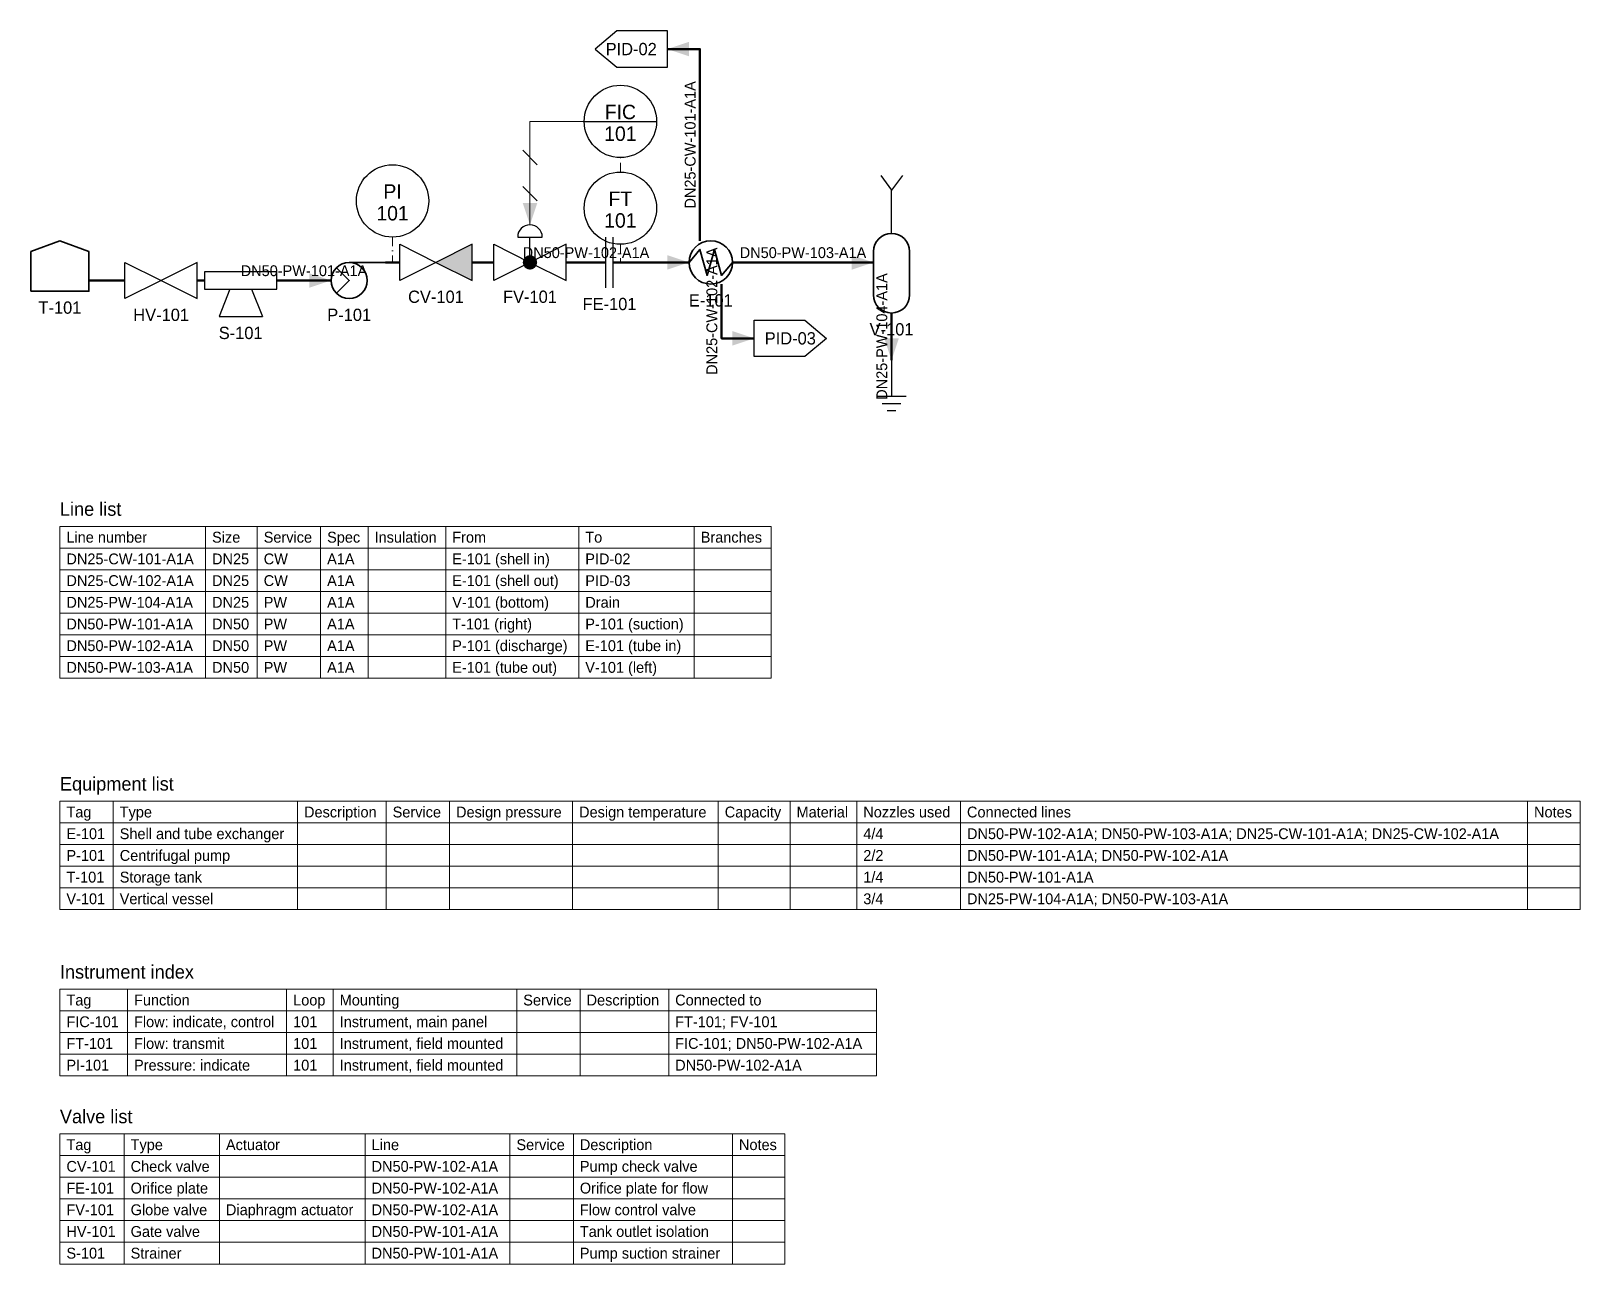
# Model space of a CAD drawing. Header units: millimetres. Extents: x -40 to 2102, y -1080 to 625.
import ezdxf
from ezdxf.enums import TextEntityAlignment as Align

# ---------------------------------------------------------------- set-up
doc = ezdxf.new("R2010")
doc.units = ezdxf.units.MM
doc.linetypes.add('DASHDOT', pattern=[25.4, 12.7, -6.35, 0, -6.35])
doc.linetypes.add('DASHED', pattern=[19.05, 12.7, -6.35])
for name, color, linetype, lineweight in [('PID-CONN', 2, 'Continuous', 25), ('PID-EQUIP', 5, 'Continuous', 35), ('PID-INST', 4, 'Continuous', 25), ('PID-LINE-PROC', 7, 'Continuous', 50), ('PID-LINE-SIGNAL', 6, 'Continuous', 18), ('PID-LIST', 7, 'Continuous', 18), ('PID-VALVE', 3, 'Continuous', 25)]:
    doc.layers.add(name, color=color, linetype=linetype, lineweight=lineweight)

# ---------------------------------------------------------------- blocks, each defined once
blk = doc.blocks.new('*U50181682EC3AFD12')
at = {"color": 0, "flags": 128}
blk.add_lwpolyline([(-40, -35), (-40, 20), (0, 35), (40, 20), (40, -35)], close=True, dxfattribs=at)
at = {"color": 0}
blk.add_text('T-101', height=17, dxfattribs=at).set_placement((0, -49), align=Align.TOP_CENTER)
blk = doc.blocks.new('*UB46F0C9CC56FBFEE')
at = {"color": 0}
blk.add_line((0, 25), (50, 25), dxfattribs=at)
at = {"color": 0, "flags": 128}
blk.add_lwpolyline([(-18, -18), (0, 0), (-18, 18)], dxfattribs=at)
at = {"color": 0}
blk.add_circle((0, 0), 25, dxfattribs=at)
blk.add_text('P-101', height=17, dxfattribs=at).set_placement((0, -39), align=Align.TOP_CENTER)
blk = doc.blocks.new('*U850526FD3061A1DE')
at = {"color": 0, "flags": 128}
blk.add_lwpolyline([(-30, 0), (-15, 18), (-5, -18), (5, 18), (15, -18), (30, 0)], dxfattribs=at)
at = {"color": 0}
blk.add_circle((0, 0), 30, dxfattribs=at)
blk.add_text('E-101', height=17, dxfattribs=at).set_placement((0, -44), align=Align.TOP_CENTER)
blk = doc.blocks.new('*UAFD4913C863BBD2F')
at = {"color": 0}
for p, q in [((-25, -30), (-25, 30)), ((25, -30), (25, 30))]:
    blk.add_line(p, q, dxfattribs=at)
for centre, start, end in [((0, 30), 0, 180), ((0, -30), 180, 360)]:
    blk.add_arc(centre, 25, start, end, dxfattribs=at)
blk.add_text('V-101', height=17, dxfattribs=at).set_placement((0, -69), align=Align.TOP_CENTER)
blk = doc.blocks.new('*UA571F2EE3C23700D')
at = {"color": 0, "flags": 128}
blk.add_lwpolyline([(40, 280), (90, 280)], dxfattribs=at)
blk = doc.blocks.new('*U2E2C92E37F019C03')
at = {"color": 0, "flags": 128}
blk.add_lwpolyline([(450, 305), (470, 305)], dxfattribs=at)
blk = doc.blocks.new('*U7CBFA8C0EF0BA60C')
at = {"color": 0, "flags": 128}
blk.add_lwpolyline([(930, 305), (1125, 305)], dxfattribs=at)
at = {"color": 0}
blk.add_solid([(1125, 305), (1095, 295), (1095, 315)], dxfattribs=at)
blk.add_text('DN50-PW-103-A1A', height=15, dxfattribs=at).set_placement((1027.5, 318.5), align=Align.MIDDLE_CENTER)
blk = doc.blocks.new('*UBA58D6BFA8D554F4')
at = {"color": 0, "flags": 128}
blk.add_lwpolyline([(1150, 235), (1150, 170)], dxfattribs=at)
at = {"color": 0}
blk.add_solid([(1150, 170), (1140, 200), (1160, 200)], dxfattribs=at)
blk.add_text('DN25-PW-104-A1A', height=15, rotation=90, dxfattribs=at).set_placement((1136.5, 202.5), align=Align.MIDDLE_CENTER)
blk = doc.blocks.new('*UEDED9AE9260A210D')
at = {"color": 0, "flags": 128}
blk.add_lwpolyline([(885, 335), (885, 600), (840, 600)], dxfattribs=at)
at = {"color": 0}
blk.add_solid([(840, 600), (870, 610), (870, 590)], dxfattribs=at)
blk.add_text('DN25-CW-101-A1A', height=15, rotation=90, dxfattribs=at).set_placement((871.5, 467.5), align=Align.MIDDLE_CENTER)
blk = doc.blocks.new('*U97CCDE52E058B126')
at = {"color": 0, "flags": 128}
blk.add_lwpolyline([(915, 275), (915, 200), (960, 200)], dxfattribs=at)
at = {"color": 0}
blk.add_solid([(960, 200), (930, 190), (930, 210)], dxfattribs=at)
blk.add_text('DN25-CW-102-A1A', height=15, rotation=90, dxfattribs=at).set_placement((901.5, 237.5), align=Align.MIDDLE_CENTER)
blk = doc.blocks.new('*UFB421809CCEA4CB1')
at = {"color": 0, "flags": 128}
blk.add_lwpolyline([(190, 280), (200, 280)], dxfattribs=at)
blk = doc.blocks.new('*U050050C57913B72D')
at = {"color": 0, "flags": 128}
for points in [[(-50, -25), (-50, 25), (0, 0)], [(50, -25), (50, 25), (0, 0)]]:
    blk.add_lwpolyline(points, close=True, dxfattribs=at)
at = {"color": 0}
blk.add_text('HV-101', height=17, dxfattribs=at).set_placement((0, -39), align=Align.TOP_CENTER)
blk = doc.blocks.new('*U9D483A879C64965E')
at = {"color": 0, "flags": 128}
blk.add_lwpolyline([(300, 280), (375, 280)], dxfattribs=at)
at = {"color": 0}
blk.add_solid([(375, 280), (345, 270), (345, 290)], dxfattribs=at)
blk.add_text('DN50-PW-101-A1A', height=15, dxfattribs=at).set_placement((337.5, 293.5), align=Align.MIDDLE_CENTER)
blk = doc.blocks.new('*U208ADCEA100FAB95')
at = {"color": 0}
for p, q in [((-15, -12), (-30, -50)), ((15, -12), (30, -50)), ((-30, -50), (30, -50))]:
    blk.add_line(p, q, dxfattribs=at)
at = {"color": 0, "flags": 128}
blk.add_lwpolyline([(-50, -12), (50, -12), (50, 12), (-50, 12)], close=True, dxfattribs=at)
at = {"color": 0}
blk.add_text('S-101', height=17, dxfattribs=at).set_placement((0, -64), align=Align.TOP_CENTER)
blk = doc.blocks.new('*UB027367F9E36216B')
at = {"color": 0, "flags": 128}
blk.add_lwpolyline([(570, 305), (600, 305)], dxfattribs=at)
blk = doc.blocks.new('*U20CF9A8100AB6E0B')
at = {"color": 0, "flags": 128}
for points in [[(-50, -25), (-50, 25), (0, 0)], [(50, -25), (50, 25), (0, 0)]]:
    blk.add_lwpolyline(points, close=True, dxfattribs=at)
at = {"color": 0}
blk.add_solid([(50, -25), (50, 25), (0, 0)], dxfattribs=at)
blk.add_text('CV-101', height=17, dxfattribs=at).set_placement((0, -39), align=Align.TOP_CENTER)
blk = doc.blocks.new('*U8A35F5B6B731CD1A')
at = {"color": 0, "flags": 128}
blk.add_lwpolyline([(765, 305), (870, 305)], dxfattribs=at)
at = {"color": 0}
blk.add_solid([(870, 305), (840, 295), (840, 315)], dxfattribs=at)
blk = doc.blocks.new('*U27094A15C240B6E5')
at = {"color": 0}
for p, q in [((-5, -35), (-5, 35)), ((5, -35), (5, 35))]:
    blk.add_line(p, q, dxfattribs=at)
blk.add_text('FE-101', height=17, dxfattribs=at).set_placement((0, -49), align=Align.TOP_CENTER)
blk = doc.blocks.new('*U76D36892D766871B')
at = {"color": 0, "flags": 128}
blk.add_lwpolyline([(700, 305), (755, 305)], dxfattribs=at)
at = {"color": 0}
blk.add_text('DN50-PW-102-A1A', height=15, dxfattribs=at).set_placement((727.5, 318.5), align=Align.MIDDLE_CENTER)
blk = doc.blocks.new('*U9DC0F75F1D4E5107')
blk.add_hatch(color=0).paths.add_polyline_path([(10, 0), (9.2, 3.8), (7.1, 7.1), (3.8, 9.2), (0, 10), (-3.8, 9.2), (-7.1, 7.1), (-9.2, 3.8), (-10, 0), (-9.2, -3.8), (-7.1, -7.1), (-3.8, -9.2), (0, -10), (3.8, -9.2), (7.1, -7.1), (9.2, -3.8)])
at = {"color": 0}
for p, q in [((-17, 35), (17, 35)), ((0, 0), (0, 35))]:
    blk.add_line(p, q, dxfattribs=at)
at = {"color": 0, "flags": 128}
for points in [[(-50, -25), (-50, 25), (0, 0)], [(50, -25), (50, 25), (0, 0)]]:
    blk.add_lwpolyline(points, close=True, dxfattribs=at)
at = {"color": 0}
blk.add_arc((0, 35), 17, 0, 180, dxfattribs=at)
blk.add_text('FV-101', height=17, dxfattribs=at).set_placement((0, -39), align=Align.TOP_CENTER)
blk = doc.blocks.new('*U3CB2E5FE903A9A6A')
at = {"color": 0}
blk.add_circle((0, 0), 50, dxfattribs=at)
for s, p in [('FT', (0, 13)), ('101', (0, -17))]:
    blk.add_text(s, height=20, dxfattribs=at).set_placement(p, align=Align.MIDDLE_CENTER)
blk = doc.blocks.new('*U4188C3617E1B282E')
at = {"color": 0}
blk.add_line((-50, 0), (50, 0), dxfattribs=at)
blk.add_circle((0, 0), 50, dxfattribs=at)
for s, p in [('FIC', (0, 13)), ('101', (0, -17))]:
    blk.add_text(s, height=20, dxfattribs=at).set_placement(p, align=Align.MIDDLE_CENTER)
blk = doc.blocks.new('*U4A65B60F83804C4F')
at = {"color": 0}
blk.add_circle((0, 0), 50, dxfattribs=at)
for s, p in [('PI', (0, 13)), ('101', (0, -17))]:
    blk.add_text(s, height=20, dxfattribs=at).set_placement(p, align=Align.MIDDLE_CENTER)
blk = doc.blocks.new('*U730E6A00DFDD9B33')
at = {"color": 0, "linetype": 'DASHED', "flags": 128}
blk.add_lwpolyline([(775, 330), (775, 305)], dxfattribs=at)
blk = doc.blocks.new('*U785F95664630D405')
at = {"color": 0, "linetype": 'DASHED', "flags": 128}
blk.add_lwpolyline([(775, 430), (775, 450)], dxfattribs=at)
blk = doc.blocks.new('*U26349AB1C696F7E8')
at = {"color": 0, "linetype": 'DASHDOT', "flags": 128}
blk.add_lwpolyline([(460, 340), (460, 305)], dxfattribs=at)
blk = doc.blocks.new('*UD8AEAA364F63E636')
at = {"color": 0}
for p, q in [((640, 460), (660, 440)), ((640, 410), (660, 390))]:
    blk.add_line(p, q, dxfattribs=at)
at = {"color": 0, "flags": 128}
blk.add_lwpolyline([(725, 500), (650, 500), (650, 357)], dxfattribs=at)
at = {"color": 0}
blk.add_solid([(650, 357), (640, 387), (660, 387)], dxfattribs=at)
blk = doc.blocks.new('*U8F4BF32B7371D782')
at = {"color": 0}
for p in [(-15, 40), (15, 40), (0, -40)]:
    blk.add_line(p, (0, 20), dxfattribs=at)
blk = doc.blocks.new('*UCAC165682D1EF7A6')
at = {"color": 0}
for p, q in [((0, 40), (0, -10)), ((-20, -10), (20, -10)), ((-13, -20), (13, -20)), ((-6, -30), (6, -30))]:
    blk.add_line(p, q, dxfattribs=at)
blk = doc.blocks.new('*U6C2E959DC2BDEFF8')
at = {"color": 0, "flags": 128}
blk.add_lwpolyline([(50, 25), (-20, 25), (-50, 0), (-20, -25), (50, -25)], close=True, dxfattribs=at)
at = {"color": 0}
blk.add_text('PID-02', height=17, dxfattribs=at).set_placement((0, 0), align=Align.MIDDLE_CENTER)
blk = doc.blocks.new('*U71727B3B2AD79280')
at = {"color": 0, "flags": 128}
blk.add_lwpolyline([(-50, 25), (20, 25), (50, 0), (20, -25), (-50, -25)], close=True, dxfattribs=at)
at = {"color": 0}
blk.add_text('PID-03', height=17, dxfattribs=at).set_placement((0, 0), align=Align.MIDDLE_CENTER)
blk = doc.blocks.new('*U3DC5C4146455E752')
at = {"color": 0}
for p, q in [((0, 0), (983.4, 0)), ((0, 0), (0, -210)), ((201.4, 0), (201.4, -210)), ((272.8, 0), (272.8, -210)), ((360.5, 0), (360.5, -210)), ((426.1, 0), (426.1, -210)), ((533.5, 0), (533.5, -210)), ((717.5, 0), (717.5, -210)), ((877.1, 0), (877.1, -210)), ((983.4, 0), (983.4, -210)), ((0, -30), (983.4, -30)), ((0, -60), (983.4, -60)), ((0, -90), (983.4, -90)), ((0, -120), (983.4, -120)), ((0, -150), (983.4, -150)), ((0, -180), (983.4, -180)), ((0, -210), (983.4, -210))]:
    blk.add_line(p, q, dxfattribs=at)
blk.add_text('Line list', height=18.75, dxfattribs=at).set_placement((0, 9), align=Align.BOTTOM_LEFT)
for s, p in [('Line number', (9, -15)), ('Size', (210.4, -15)), ('Service', (281.8, -15)), ('Spec', (369.5, -15)), ('Insulation', (435.1, -15)), ('From', (542.5, -15)), ('To', (726.5, -15)), ('Branches', (886.1, -15)), ('DN25-CW-101-A1A', (9, -45)), ('DN25', (210.4, -45)), ('CW', (281.8, -45)), ('A1A', (369.5, -45)), ('E-101 (shell in)', (542.5, -45)), ('PID-02', (726.5, -45)), ('DN25-CW-102-A1A', (9, -75)), ('DN25', (210.4, -75)), ('CW', (281.8, -75)), ('A1A', (369.5, -75)), ('E-101 (shell out)', (542.5, -75)), ('PID-03', (726.5, -75)), ('DN25-PW-104-A1A', (9, -105)), ('DN25', (210.4, -105)), ('PW', (281.8, -105)), ('A1A', (369.5, -105)), ('V-101 (bottom)', (542.5, -105)), ('Drain', (726.5, -105)), ('DN50-PW-101-A1A', (9, -135)), ('DN50', (210.4, -135)), ('PW', (281.8, -135)), ('A1A', (369.5, -135)), ('T-101 (right)', (542.5, -135)), ('P-101 (suction)', (726.5, -135)), ('DN50-PW-102-A1A', (9, -165)), ('DN50', (210.4, -165)), ('PW', (281.8, -165)), ('A1A', (369.5, -165)), ('P-101 (discharge)', (542.5, -165)), ('E-101 (tube in)', (726.5, -165)), ('DN50-PW-103-A1A', (9, -195)), ('DN50', (210.4, -195)), ('PW', (281.8, -195)), ('A1A', (369.5, -195)), ('E-101 (tube out)', (542.5, -195)), ('V-101 (left)', (726.5, -195))]:
    blk.add_text(s, height=15, dxfattribs=at).set_placement(p, align=Align.MIDDLE_LEFT)
blk = doc.blocks.new('*U759E3C6086F58E79')
at = {"color": 0}
for p, q in [((0, 0), (2102, 0)), ((0, 0), (0, -150)), ((73.7, 0), (73.7, -150)), ((328.6, 0), (328.6, -150)), ((451.1, 0), (451.1, -150)), ((538.8, 0), (538.8, -150)), ((708.9, 0), (708.9, -150)), ((910.3, 0), (910.3, -150)), ((1009.6, 0), (1009.6, -150)), ((1101.9, 0), (1101.9, -150)), ((1245.3, 0), (1245.3, -150)), ((2029.4, 0), (2029.4, -150)), ((2102, 0), (2102, -150)), ((0, -30), (2102, -30)), ((0, -60), (2102, -60)), ((0, -90), (2102, -90)), ((0, -120), (2102, -120)), ((0, -150), (2102, -150))]:
    blk.add_line(p, q, dxfattribs=at)
blk.add_text('Equipment list', height=18.75, dxfattribs=at).set_placement((0, 9), align=Align.BOTTOM_LEFT)
for s, p in [('Tag', (9, -15)), ('Type', (82.7, -15)), ('Description', (337.6, -15)), ('Service', (460.1, -15)), ('Design pressure', (547.8, -15)), ('Design temperature', (717.9, -15)), ('Capacity', (919.3, -15)), ('Material', (1018.6, -15)), ('Nozzles used', (1110.9, -15)), ('Connected lines', (1254.3, -15)), ('Notes', (2038.4, -15)), ('E-101', (9, -45)), ('Shell and tube exchanger', (82.7, -45)), ('4/4', (1110.9, -45)), ('DN50-PW-102-A1A; DN50-PW-103-A1A; DN25-CW-101-A1A; DN25-CW-102-A1A', (1254.3, -45)), ('P-101', (9, -75)), ('Centrifugal pump', (82.7, -75)), ('2/2', (1110.9, -75)), ('DN50-PW-101-A1A; DN50-PW-102-A1A', (1254.3, -75)), ('T-101', (9, -105)), ('Storage tank', (82.7, -105)), ('1/4', (1110.9, -105)), ('DN50-PW-101-A1A', (1254.3, -105)), ('V-101', (9, -135)), ('Vertical vessel', (82.7, -135)), ('3/4', (1110.9, -135)), ('DN25-PW-104-A1A; DN50-PW-103-A1A', (1254.3, -135))]:
    blk.add_text(s, height=15, dxfattribs=at).set_placement(p, align=Align.MIDDLE_LEFT)
blk = doc.blocks.new('*UFE1E8048CEB010C2')
at = {"color": 0}
for p, q in [((0, 0), (1129.1, 0)), ((0, 0), (0, -120)), ((93.5, 0), (93.5, -120)), ((313.5, 0), (313.5, -120)), ((377.9, 0), (377.9, -120)), ((631.7, 0), (631.7, -120)), ((719.3, 0), (719.3, -120)), ((841.8, 0), (841.8, -120)), ((1129.1, 0), (1129.1, -120)), ((0, -30), (1129.1, -30)), ((0, -60), (1129.1, -60)), ((0, -90), (1129.1, -90)), ((0, -120), (1129.1, -120))]:
    blk.add_line(p, q, dxfattribs=at)
blk.add_text('Instrument index', height=18.75, dxfattribs=at).set_placement((0, 9), align=Align.BOTTOM_LEFT)
for s, p in [('Tag', (9, -15)), ('Function', (102.5, -15)), ('Loop', (322.5, -15)), ('Mounting', (386.9, -15)), ('Service', (640.7, -15)), ('Description', (728.3, -15)), ('Connected to', (850.8, -15)), ('FIC-101', (9, -45)), ('Flow: indicate, control', (102.5, -45)), ('101', (322.5, -45)), ('Instrument, main panel', (386.9, -45)), ('FT-101; FV-101', (850.8, -45)), ('FT-101', (9, -75)), ('Flow: transmit', (102.5, -75)), ('101', (322.5, -75)), ('Instrument, field mounted', (386.9, -75)), ('FIC-101; DN50-PW-102-A1A', (850.8, -75)), ('PI-101', (9, -105)), ('Pressure: indicate', (102.5, -105)), ('101', (322.5, -105)), ('Instrument, field mounted', (386.9, -105)), ('DN50-PW-102-A1A', (850.8, -105))]:
    blk.add_text(s, height=15, dxfattribs=at).set_placement(p, align=Align.MIDDLE_LEFT)
blk = doc.blocks.new('*U99105140AFD360E4')
at = {"color": 0}
for p, q in [((0, 0), (1002.5, 0)), ((0, 0), (0, -180)), ((88.8, 0), (88.8, -180)), ((220.6, 0), (220.6, -180)), ((422, 0), (422, -180)), ((622.3, 0), (622.3, -180)), ((710, 0), (710, -180)), ((930, 0), (930, -180)), ((1002.5, 0), (1002.5, -180)), ((0, -30), (1002.5, -30)), ((0, -60), (1002.5, -60)), ((0, -90), (1002.5, -90)), ((0, -120), (1002.5, -120)), ((0, -150), (1002.5, -150)), ((0, -180), (1002.5, -180))]:
    blk.add_line(p, q, dxfattribs=at)
blk.add_text('Valve list', height=18.75, dxfattribs=at).set_placement((0, 9), align=Align.BOTTOM_LEFT)
for s, p in [('Tag', (9, -15)), ('Type', (97.8, -15)), ('Actuator', (229.6, -15)), ('Line', (431, -15)), ('Service', (631.3, -15)), ('Description', (719, -15)), ('Notes', (939, -15)), ('CV-101', (9, -45)), ('Check valve', (97.8, -45)), ('DN50-PW-102-A1A', (431, -45)), ('Pump check valve', (719, -45)), ('FE-101', (9, -75)), ('Orifice plate', (97.8, -75)), ('DN50-PW-102-A1A', (431, -75)), ('Orifice plate for flow', (719, -75)), ('FV-101', (9, -105)), ('Globe valve', (97.8, -105)), ('Diaphragm actuator', (229.6, -105)), ('DN50-PW-102-A1A', (431, -105)), ('Flow control valve', (719, -105)), ('HV-101', (9, -135)), ('Gate valve', (97.8, -135)), ('DN50-PW-101-A1A', (431, -135)), ('Tank outlet isolation', (719, -135)), ('S-101', (9, -165)), ('Strainer', (97.8, -165)), ('DN50-PW-101-A1A', (431, -165)), ('Pump suction strainer', (719, -165))]:
    blk.add_text(s, height=15, dxfattribs=at).set_placement(p, align=Align.MIDDLE_LEFT)

msp = doc.modelspace()

# ---------------------------------------------------------------- block references
at = {"layer": 'PID-CONN'}
for name, p in [('*U6C2E959DC2BDEFF8', (790, 600)), ('*U8F4BF32B7371D782', (1150, 385)), ('*U71727B3B2AD79280', (1010, 200)), ('*UCAC165682D1EF7A6', (1150, 130))]:
    msp.add_blockref(name, p, dxfattribs=at)
at = {"layer": 'PID-EQUIP'}
for name, p in [('*UAFD4913C863BBD2F', (1150, 290)), ('*U50181682EC3AFD12', (0, 300)), ('*U850526FD3061A1DE', (900, 305)), ('*UB46F0C9CC56FBFEE', (400, 280))]:
    msp.add_blockref(name, p, dxfattribs=at)
at = {"layer": 'PID-INST'}
for name, p in [('*U4188C3617E1B282E', (775, 500)), ('*U4A65B60F83804C4F', (460, 390)), ('*U3CB2E5FE903A9A6A', (775, 380))]:
    msp.add_blockref(name, p, dxfattribs=at)
at = {"layer": 'PID-LINE-PROC'}
for name in ['*UEDED9AE9260A210D', '*U76D36892D766871B', '*U97CCDE52E058B126', '*U7CBFA8C0EF0BA60C', '*U9D483A879C64965E', '*U2E2C92E37F019C03', '*UB027367F9E36216B', '*U8A35F5B6B731CD1A', '*UA571F2EE3C23700D', '*UFB421809CCEA4CB1', '*UBA58D6BFA8D554F4']:
    msp.add_blockref(name, (0, 0), dxfattribs=at)
at = {"layer": 'PID-LINE-SIGNAL'}
for name in ['*UD8AEAA364F63E636', '*U785F95664630D405', '*U26349AB1C696F7E8', '*U730E6A00DFDD9B33']:
    msp.add_blockref(name, (0, 0), dxfattribs=at)
at = {"layer": 'PID-LIST'}
for name, p in [('*U3DC5C4146455E752', (0, -60)), ('*U759E3C6086F58E79', (0, -440)), ('*UFE1E8048CEB010C2', (0, -700)), ('*U99105140AFD360E4', (0, -900))]:
    msp.add_blockref(name, p, dxfattribs=at)
at = {"layer": 'PID-VALVE'}
for name, p in [('*U9DC0F75F1D4E5107', (650, 305)), ('*U20CF9A8100AB6E0B', (520, 305)), ('*U27094A15C240B6E5', (760, 305)), ('*U050050C57913B72D', (140, 280)), ('*U208ADCEA100FAB95', (250, 280))]:
    msp.add_blockref(name, p, dxfattribs=at)

doc.saveas('drawing.dxf')
